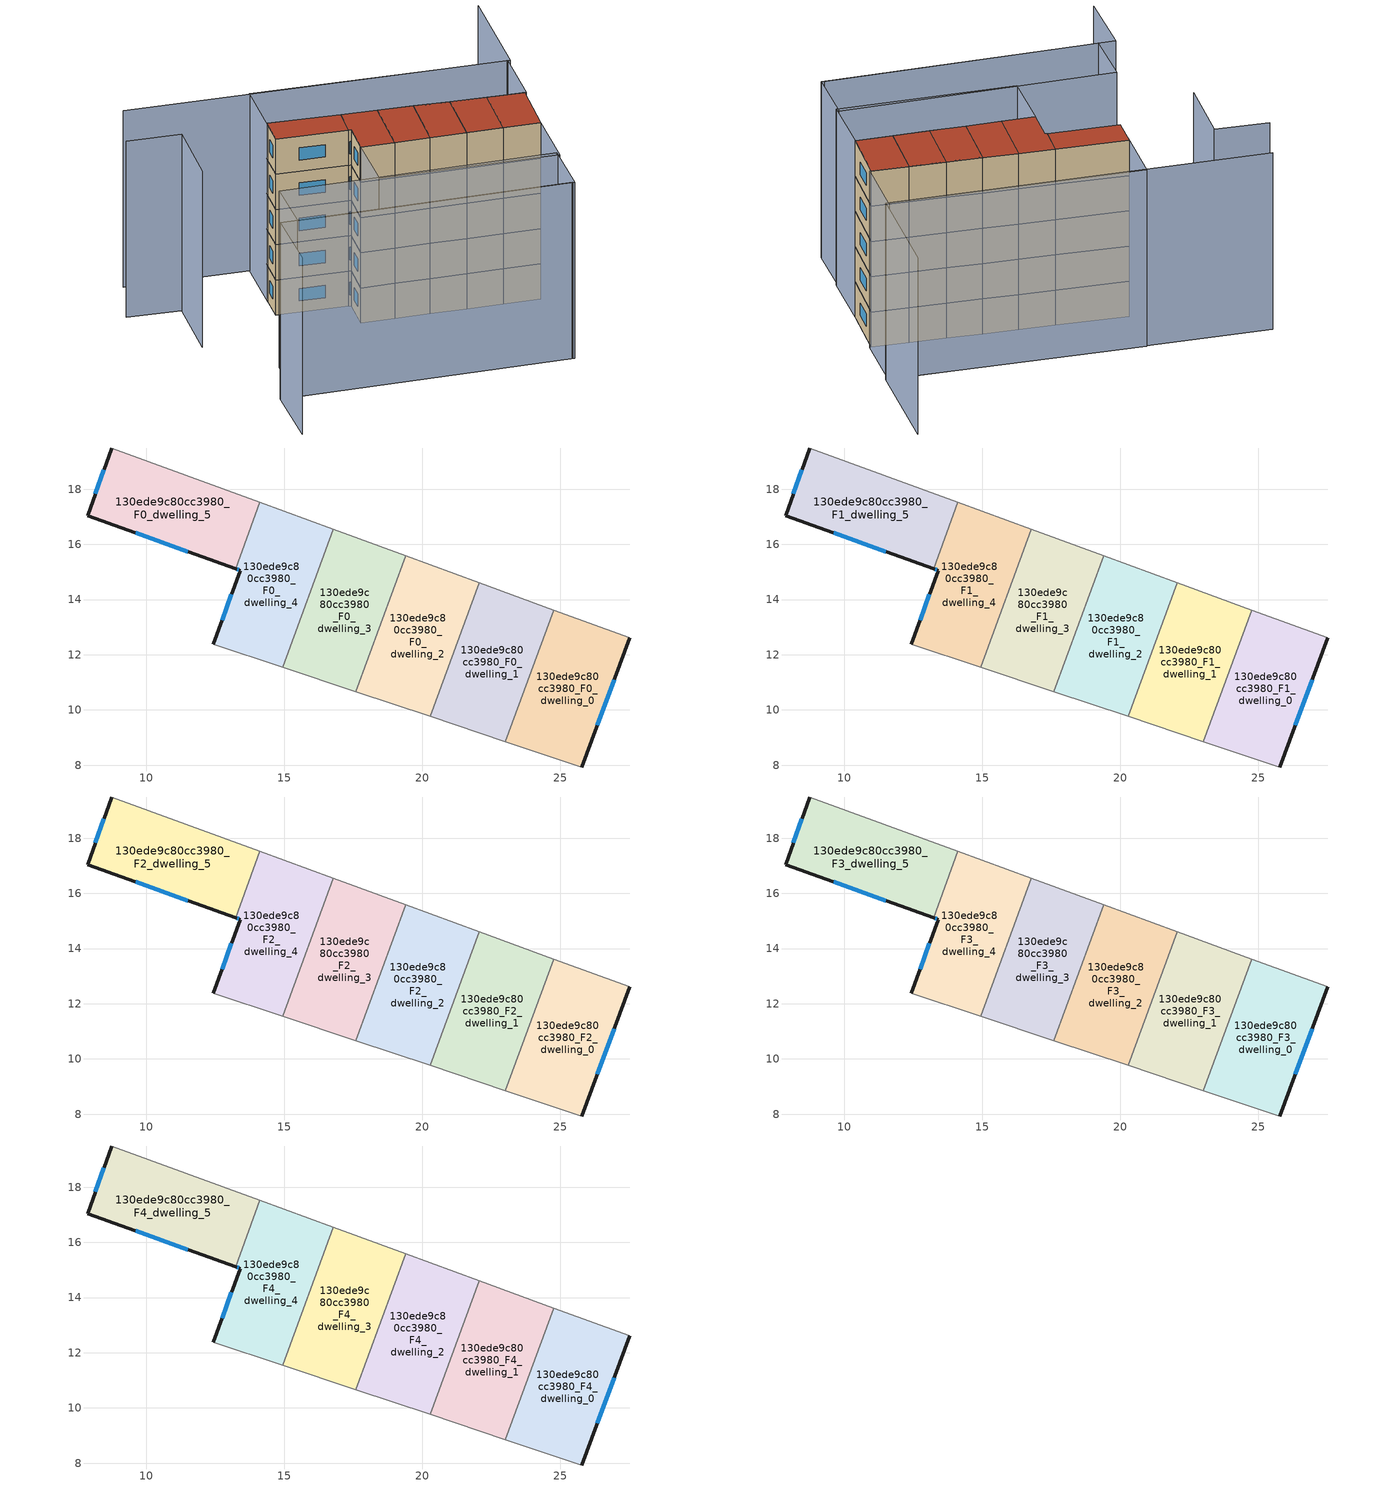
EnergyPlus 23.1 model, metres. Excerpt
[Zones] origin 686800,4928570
130ede9c80cc3980_F0_dwelling_0
 floor ground (EU_floor_Construction): 27.52,12.61 25.79,7.93 23.01,8.86 24.76,13.62 z0
 wall outside (EU_wall_Construction): 25.79,7.93 27.52,12.61 z0:3
 wall adiabatic (EU_wall_Construction): 27.52,12.61 24.76,13.62 / 23.01,8.86 25.79,7.93 z0:3
 wall to 130ede9c80cc3980_F0_dwelling_1 (EU_wall_Construction): 24.76,13.62 23.01,8.86 z0:3
 window (EU_Window_Construction): 26.35,9.45 26.96,11.1 z0.97:2.03
130ede9c80cc3980_F0_dwelling_1
 floor ground (EU_floor_Construction): 24.76,13.62 23.01,8.86 20.28,9.77 22.06,14.61 z0
 wall adiabatic (EU_wall_Construction): 24.76,13.62 22.06,14.61 / 20.28,9.77 23.01,8.86 z0:3
 wall to 130ede9c80cc3980_F0_dwelling_2 (EU_wall_Construction): 22.06,14.61 20.28,9.77 z0:3
130ede9c80cc3980_F0_dwelling_2
 floor ground (EU_floor_Construction): 22.06,14.61 20.28,9.77 17.59,10.66 19.4,15.59 z0
 wall adiabatic (EU_wall_Construction): 22.06,14.61 19.4,15.59 / 17.59,10.66 20.28,9.77 z0:3
 wall to 130ede9c80cc3980_F0_dwelling_3 (EU_wall_Construction): 19.4,15.59 17.59,10.66 z0:3
130ede9c80cc3980_F0_dwelling_3
 floor ground (EU_floor_Construction): 19.4,15.59 17.59,10.66 14.95,11.54 16.78,16.55 z0
 wall adiabatic (EU_wall_Construction): 19.4,15.59 16.78,16.55 / 14.95,11.54 17.59,10.66 z0:3
 wall to 130ede9c80cc3980_F0_dwelling_4 (EU_wall_Construction): 16.78,16.55 14.95,11.54 z0:3
130ede9c80cc3980_F0_dwelling_4
 floor ground (EU_floor_Construction): 16.78,16.55 14.95,11.54 12.43,12.38 13.4,15.05 13.23,15.11 14.11,17.52 z0
 wall outside (EU_wall_Construction): 13.23,15.11 13.4,15.05 12.43,12.38 z0:3
 wall adiabatic (EU_wall_Construction): 16.78,16.55 14.11,17.52 / 12.43,12.38 14.95,11.54 z0:3
 wall to 130ede9c80cc3980_F0_dwelling_5 (EU_wall_Construction): 14.11,17.52 13.23,15.11 z0:3
 window (EU_Window_Construction): 13.08,14.19 12.74,13.25 / 13.29,15.09 13.34,15.07 z0.97:2.03
130ede9c80cc3980_F0_dwelling_5
 floor ground (EU_floor_Construction): 14.11,17.52 13.23,15.11 7.88,17.04 8.74,19.49 z0
 wall outside (EU_wall_Construction): 8.74,19.49 7.88,17.04 13.23,15.11 z0:3
 wall adiabatic (EU_wall_Construction): 14.11,17.52 8.74,19.49 z0:3
 window (EU_Window_Construction): 9.61,16.42 11.5,15.74 / 8.46,18.7 8.16,17.84 z0.97:2.03
130ede9c80cc3980_F1_dwelling_0
 floor to 130ede9c80cc3980_F0_dwelling_0 (EU_floor_Construction): 27.52,12.61 25.79,7.93 23.01,8.86 24.76,13.62 z3
 wall outside (EU_wall_Construction): 25.79,7.93 27.52,12.61 z3:6
 wall adiabatic (EU_wall_Construction): 27.52,12.61 24.76,13.62 / 23.01,8.86 25.79,7.93 z3:6
 wall to 130ede9c80cc3980_F1_dwelling_1 (EU_wall_Construction): 24.76,13.62 23.01,8.86 z3:6
 window (EU_Window_Construction): 26.35,9.45 26.96,11.1 z3.97:5.03
130ede9c80cc3980_F1_dwelling_1
 floor to 130ede9c80cc3980_F0_dwelling_1 (EU_floor_Construction): 24.76,13.62 23.01,8.86 20.28,9.77 22.06,14.61 z3
 wall adiabatic (EU_wall_Construction): 24.76,13.62 22.06,14.61 / 20.28,9.77 23.01,8.86 z3:6
 wall to 130ede9c80cc3980_F1_dwelling_2 (EU_wall_Construction): 22.06,14.61 20.28,9.77 z3:6
130ede9c80cc3980_F1_dwelling_2
 floor to 130ede9c80cc3980_F0_dwelling_2 (EU_floor_Construction): 22.06,14.61 20.28,9.77 17.59,10.66 19.4,15.59 z3
 wall adiabatic (EU_wall_Construction): 22.06,14.61 19.4,15.59 / 17.59,10.66 20.28,9.77 z3:6
 wall to 130ede9c80cc3980_F1_dwelling_3 (EU_wall_Construction): 19.4,15.59 17.59,10.66 z3:6
130ede9c80cc3980_F1_dwelling_3
 floor to 130ede9c80cc3980_F0_dwelling_3 (EU_floor_Construction): 19.4,15.59 17.59,10.66 14.95,11.54 16.78,16.55 z3
 wall adiabatic (EU_wall_Construction): 19.4,15.59 16.78,16.55 / 14.95,11.54 17.59,10.66 z3:6
 wall to 130ede9c80cc3980_F1_dwelling_4 (EU_wall_Construction): 16.78,16.55 14.95,11.54 z3:6
130ede9c80cc3980_F1_dwelling_4
 floor to 130ede9c80cc3980_F0_dwelling_4 (EU_floor_Construction): 16.78,16.55 14.95,11.54 12.43,12.38 13.4,15.05 13.23,15.11 14.11,17.52 z3
 wall outside (EU_wall_Construction): 13.23,15.11 13.4,15.05 12.43,12.38 z3:6
 wall adiabatic (EU_wall_Construction): 16.78,16.55 14.11,17.52 / 12.43,12.38 14.95,11.54 z3:6
 wall to 130ede9c80cc3980_F1_dwelling_5 (EU_wall_Construction): 14.11,17.52 13.23,15.11 z3:6
 window (EU_Window_Construction): 13.08,14.19 12.74,13.25 / 13.29,15.09 13.34,15.07 z3.97:5.03
130ede9c80cc3980_F1_dwelling_5
 floor to 130ede9c80cc3980_F0_dwelling_5 (EU_floor_Construction): 14.11,17.52 13.23,15.11 7.88,17.04 8.74,19.49 z3
 wall outside (EU_wall_Construction): 8.74,19.49 7.88,17.04 13.23,15.11 z3:6
 wall adiabatic (EU_wall_Construction): 14.11,17.52 8.74,19.49 z3:6
 window (EU_Window_Construction): 9.61,16.42 11.5,15.74 / 8.46,18.7 8.16,17.84 z3.97:5.03
130ede9c80cc3980_F2_dwelling_0
 floor to 130ede9c80cc3980_F1_dwelling_0 (EU_floor_Construction): 27.52,12.61 25.79,7.93 23.01,8.86 24.76,13.62 z6
 wall outside (EU_wall_Construction): 25.79,7.93 27.52,12.61 z6:9
 wall adiabatic (EU_wall_Construction): 27.52,12.61 24.76,13.62 / 23.01,8.86 25.79,7.93 z6:9
 wall to 130ede9c80cc3980_F2_dwelling_1 (EU_wall_Construction): 24.76,13.62 23.01,8.86 z6:9
 window (EU_Window_Construction): 26.35,9.45 26.96,11.1 z6.97:8.03
130ede9c80cc3980_F2_dwelling_1
 floor to 130ede9c80cc3980_F1_dwelling_1 (EU_floor_Construction): 24.76,13.62 23.01,8.86 20.28,9.77 22.06,14.61 z6
 wall adiabatic (EU_wall_Construction): 24.76,13.62 22.06,14.61 / 20.28,9.77 23.01,8.86 z6:9
 wall to 130ede9c80cc3980_F2_dwelling_2 (EU_wall_Construction): 22.06,14.61 20.28,9.77 z6:9
130ede9c80cc3980_F2_dwelling_2
 floor to 130ede9c80cc3980_F1_dwelling_2 (EU_floor_Construction): 22.06,14.61 20.28,9.77 17.59,10.66 19.4,15.59 z6
 wall adiabatic (EU_wall_Construction): 22.06,14.61 19.4,15.59 / 17.59,10.66 20.28,9.77 z6:9
 wall to 130ede9c80cc3980_F2_dwelling_3 (EU_wall_Construction): 19.4,15.59 17.59,10.66 z6:9
130ede9c80cc3980_F2_dwelling_3
 floor to 130ede9c80cc3980_F1_dwelling_3 (EU_floor_Construction): 19.4,15.59 17.59,10.66 14.95,11.54 16.78,16.55 z6
 wall adiabatic (EU_wall_Construction): 19.4,15.59 16.78,16.55 / 14.95,11.54 17.59,10.66 z6:9
 wall to 130ede9c80cc3980_F2_dwelling_4 (EU_wall_Construction): 16.78,16.55 14.95,11.54 z6:9
130ede9c80cc3980_F2_dwelling_4
 floor to 130ede9c80cc3980_F1_dwelling_4 (EU_floor_Construction): 16.78,16.55 14.95,11.54 12.43,12.38 13.4,15.05 13.23,15.11 14.11,17.52 z6
 wall outside (EU_wall_Construction): 13.23,15.11 13.4,15.05 12.43,12.38 z6:9
 wall adiabatic (EU_wall_Construction): 16.78,16.55 14.11,17.52 / 12.43,12.38 14.95,11.54 z6:9
 wall to 130ede9c80cc3980_F2_dwelling_5 (EU_wall_Construction): 14.11,17.52 13.23,15.11 z6:9
 window (EU_Window_Construction): 13.08,14.19 12.74,13.25 / 13.29,15.09 13.34,15.07 z6.97:8.03
130ede9c80cc3980_F2_dwelling_5
 floor to 130ede9c80cc3980_F1_dwelling_5 (EU_floor_Construction): 14.11,17.52 13.23,15.11 7.88,17.04 8.74,19.49 z6
 wall outside (EU_wall_Construction): 8.74,19.49 7.88,17.04 13.23,15.11 z6:9
 wall adiabatic (EU_wall_Construction): 14.11,17.52 8.74,19.49 z6:9
 window (EU_Window_Construction): 9.61,16.42 11.5,15.74 / 8.46,18.7 8.16,17.84 z6.97:8.03
130ede9c80cc3980_F3_dwelling_0
 floor to 130ede9c80cc3980_F2_dwelling_0 (EU_floor_Construction): 27.52,12.61 25.79,7.93 23.01,8.86 24.76,13.62 z9
 wall outside (EU_wall_Construction): 25.79,7.93 27.52,12.61 z9:12
 wall adiabatic (EU_wall_Construction): 27.52,12.61 24.76,13.62 / 23.01,8.86 25.79,7.93 z9:12
 wall to 130ede9c80cc3980_F3_dwelling_1 (EU_wall_Construction): 24.76,13.62 23.01,8.86 z9:12
 window (EU_Window_Construction): 26.35,9.45 26.96,11.1 z9.97:11.03
130ede9c80cc3980_F3_dwelling_1
 floor to 130ede9c80cc3980_F2_dwelling_1 (EU_floor_Construction): 24.76,13.62 23.01,8.86 20.28,9.77 22.06,14.61 z9
 wall adiabatic (EU_wall_Construction): 24.76,13.62 22.06,14.61 / 20.28,9.77 23.01,8.86 z9:12
 wall to 130ede9c80cc3980_F3_dwelling_2 (EU_wall_Construction): 22.06,14.61 20.28,9.77 z9:12
130ede9c80cc3980_F3_dwelling_2
 floor to 130ede9c80cc3980_F2_dwelling_2 (EU_floor_Construction): 22.06,14.61 20.28,9.77 17.59,10.66 19.4,15.59 z9
 wall adiabatic (EU_wall_Construction): 22.06,14.61 19.4,15.59 / 17.59,10.66 20.28,9.77 z9:12
 wall to 130ede9c80cc3980_F3_dwelling_3 (EU_wall_Construction): 19.4,15.59 17.59,10.66 z9:12
130ede9c80cc3980_F3_dwelling_3
 floor to 130ede9c80cc3980_F2_dwelling_3 (EU_floor_Construction): 19.4,15.59 17.59,10.66 14.95,11.54 16.78,16.55 z9
 wall adiabatic (EU_wall_Construction): 19.4,15.59 16.78,16.55 / 14.95,11.54 17.59,10.66 z9:12
 wall to 130ede9c80cc3980_F3_dwelling_4 (EU_wall_Construction): 16.78,16.55 14.95,11.54 z9:12
130ede9c80cc3980_F3_dwelling_4
 floor to 130ede9c80cc3980_F2_dwelling_4 (EU_floor_Construction): 16.78,16.55 14.95,11.54 12.43,12.38 13.4,15.05 13.23,15.11 14.11,17.52 z9
 wall outside (EU_wall_Construction): 13.23,15.11 13.4,15.05 12.43,12.38 z9:12
 wall adiabatic (EU_wall_Construction): 16.78,16.55 14.11,17.52 / 12.43,12.38 14.95,11.54 z9:12
 wall to 130ede9c80cc3980_F3_dwelling_5 (EU_wall_Construction): 14.11,17.52 13.23,15.11 z9:12
 window (EU_Window_Construction): 13.08,14.19 12.74,13.25 / 13.29,15.09 13.34,15.07 z9.97:11.03
130ede9c80cc3980_F3_dwelling_5
 floor to 130ede9c80cc3980_F2_dwelling_5 (EU_floor_Construction): 14.11,17.52 13.23,15.11 7.88,17.04 8.74,19.49 z9
 wall outside (EU_wall_Construction): 8.74,19.49 7.88,17.04 13.23,15.11 z9:12
 wall adiabatic (EU_wall_Construction): 14.11,17.52 8.74,19.49 z9:12
 window (EU_Window_Construction): 9.61,16.42 11.5,15.74 / 8.46,18.7 8.16,17.84 z9.97:11.03
130ede9c80cc3980_F4_dwelling_0
 floor to 130ede9c80cc3980_F3_dwelling_0 (EU_floor_Construction): 27.52,12.61 25.79,7.93 23.01,8.86 24.76,13.62 z12
 wall outside (EU_wall_Construction): 25.79,7.93 27.52,12.61 z12:15
 wall adiabatic (EU_wall_Construction): 27.52,12.61 24.76,13.62 / 23.01,8.86 25.79,7.93 z12:15
 wall to 130ede9c80cc3980_F4_dwelling_1 (EU_wall_Construction): 24.76,13.62 23.01,8.86 z12:15
 window (EU_Window_Construction): 26.35,9.45 26.96,11.1 z12.97:14.03
 roof outside (EU_roof_Construction): 25.79,7.93 27.52,12.61 24.76,13.62 23.01,8.86 z15
130ede9c80cc3980_F4_dwelling_1
 floor to 130ede9c80cc3980_F3_dwelling_1 (EU_floor_Construction): 24.76,13.62 23.01,8.86 20.28,9.77 22.06,14.61 z12
 wall adiabatic (EU_wall_Construction): 24.76,13.62 22.06,14.61 / 20.28,9.77 23.01,8.86 z12:15
 wall to 130ede9c80cc3980_F4_dwelling_2 (EU_wall_Construction): 22.06,14.61 20.28,9.77 z12:15
 roof outside (EU_roof_Construction): 23.01,8.86 24.76,13.62 22.06,14.61 20.28,9.77 z15
130ede9c80cc3980_F4_dwelling_2
 floor to 130ede9c80cc3980_F3_dwelling_2 (EU_floor_Construction): 22.06,14.61 20.28,9.77 17.59,10.66 19.4,15.59 z12
 wall adiabatic (EU_wall_Construction): 22.06,14.61 19.4,15.59 / 17.59,10.66 20.28,9.77 z12:15
 wall to 130ede9c80cc3980_F4_dwelling_3 (EU_wall_Construction): 19.4,15.59 17.59,10.66 z12:15
 roof outside (EU_roof_Construction): 20.28,9.77 22.06,14.61 19.4,15.59 17.59,10.66 z15
130ede9c80cc3980_F4_dwelling_3
 floor to 130ede9c80cc3980_F3_dwelling_3 (EU_floor_Construction): 19.4,15.59 17.59,10.66 14.95,11.54 16.78,16.55 z12
 wall adiabatic (EU_wall_Construction): 19.4,15.59 16.78,16.55 / 14.95,11.54 17.59,10.66 z12:15
 wall to 130ede9c80cc3980_F4_dwelling_4 (EU_wall_Construction): 16.78,16.55 14.95,11.54 z12:15
 roof outside (EU_roof_Construction): 17.59,10.66 19.4,15.59 16.78,16.55 14.95,11.54 z15
130ede9c80cc3980_F4_dwelling_4
 floor to 130ede9c80cc3980_F3_dwelling_4 (EU_floor_Construction): 16.78,16.55 14.95,11.54 12.43,12.38 13.4,15.05 13.23,15.11 14.11,17.52 z12
 wall outside (EU_wall_Construction): 13.23,15.11 13.4,15.05 12.43,12.38 z12:15
 wall adiabatic (EU_wall_Construction): 16.78,16.55 14.11,17.52 / 12.43,12.38 14.95,11.54 z12:15
 wall to 130ede9c80cc3980_F4_dwelling_5 (EU_wall_Construction): 14.11,17.52 13.23,15.11 z12:15
 window (EU_Window_Construction): 13.08,14.19 12.74,13.25 / 13.29,15.09 13.34,15.07 z12.97:14.03
 roof outside (EU_roof_Construction): 14.95,11.54 16.78,16.55 14.11,17.52 13.23,15.11 13.4,15.05 12.43,12.38 z15
130ede9c80cc3980_F4_dwelling_5
 floor to 130ede9c80cc3980_F3_dwelling_5 (EU_floor_Construction): 14.11,17.52 13.23,15.11 7.88,17.04 8.74,19.49 z12
 wall outside (EU_wall_Construction): 8.74,19.49 7.88,17.04 13.23,15.11 z12:15
 wall adiabatic (EU_wall_Construction): 14.11,17.52 8.74,19.49 z12:15
 window (EU_Window_Construction): 9.61,16.42 11.5,15.74 / 8.46,18.7 8.16,17.84 z12.97:14.03
 roof outside (EU_roof_Construction): 13.23,15.11 14.11,17.52 8.74,19.49 7.88,17.04 z15
shading: -1.18,0.26 0.61,5.8 / 0.61,5.8 22.4,-1.24 / 32.46,26.01 29.53,17.47 / 29.53,17.47 0.95,27.24 / -1.59,23.12 2.49,21.64 / 2.49,21.64 0.42,15.92 / 10.76,7.49 12.46,12.47 / 12.46,12.47 25.79,7.93 / 25.79,7.93 24.09,2.95 / 24.09,2.95 10.76,7.49 / 22.59,-1.3 1.9,5.35 / 1.9,5.35 3.39,9.99 / 3.39,9.99 24.08,3.33 / 24.08,3.33 22.59,-1.3 / 10.32,24.12 29.34,17.53 / 29.34,17.53 27.62,12.58 / 27.62,12.58 8.6,19.17 / 8.6,19.17 10.32,24.12 z0:15
[Building]
EU S2 Campaign: North Axis=0; Terrain=City; Solar Distribution=FullExterior
[Site:Location]
Bologna: Latitude=44.5; Longitude=11.25; Time Zone=1; Elevation=37
[SizingPeriod:WeatherFileDays]
AnnualSizingPeriod: Begin Month=1; Begin Day of Month=1; End Month=12; End Day of Month=31; Day of Week for Start Day=Monday; Use Weather File Daylight Saving Period=No; Use Weather File Rain and Snow Indicators=No
[MATERIAL]
EU_InternalMass_Material: Roughness=MediumRough; Thickness=0.1; Conductivity=1; Density=1800; Specific Heat=900; Thermal Absorptance=0.9; Solar Absorptance=0.7; Visible Absorptance=0.7
[MATERIAL:NOMASS] Roughness=MediumRough; Thermal Absorptance=0.9; Solar Absorptance=0.7; Visible Absorptance=0.7
Name | Thermal Resistance
EU_wall_NoMass | 0.779417
EU_roof_NoMass | 0.435466
EU_floor_NoMass | 0.588222
[WINDOWMATERIAL:SIMPLEGLAZINGSYSTEM]
EU_Window_SimpleGlazing: UFactor=5.16242; Solar Heat Gain Coefficient=0.85; Visible Transmittance=0.85
[CONSTRUCTION]
EU_wall_Construction: EU_wall_NoMass
EU_roof_Construction: EU_roof_NoMass
EU_floor_Construction: EU_floor_NoMass
EU_InternalMass_Construction: EU_InternalMass_Material
EU_Window_Construction: EU_Window_SimpleGlazing
[ZONE] Type=1; Multiplier=1; Ceiling Height=autocalculate; Floor Area=autocalculate; Part of Total Floor Area=Yes
Name | Volume
130ede9c80cc3980_F0_dwelling_0; 130ede9c80cc3980_F1_dwelling_0; 130ede9c80cc3980_F2_dwelling_0; 130ede9c80cc3980_F3_dwelling_0; 130ede9c80cc3980_F4_dwelling_0 | 44.2031
130ede9c80cc3980_F0_dwelling_1; 130ede9c80cc3980_F1_dwelling_1; 130ede9c80cc3980_F2_dwelling_1; 130ede9c80cc3980_F3_dwelling_1; 130ede9c80cc3980_F4_dwelling_1 | 44.1987
130ede9c80cc3980_F0_dwelling_2; 130ede9c80cc3980_F1_dwelling_2; 130ede9c80cc3980_F2_dwelling_2; 130ede9c80cc3980_F3_dwelling_2; 130ede9c80cc3980_F4_dwelling_2 | 44.2024
130ede9c80cc3980_F0_dwelling_3 | 44.1995
130ede9c80cc3980_F1_dwelling_3; 130ede9c80cc3980_F2_dwelling_3; 130ede9c80cc3980_F3_dwelling_3; 130ede9c80cc3980_F4_dwelling_3 | 44.2002
130ede9c80cc3980_F0_dwelling_4; 130ede9c80cc3980_F1_dwelling_5; 130ede9c80cc3980_F2_dwelling_5; 130ede9c80cc3980_F3_dwelling_5; 130ede9c80cc3980_F4_dwelling_5 | 44.2061
130ede9c80cc3980_F1_dwelling_4; 130ede9c80cc3980_F2_dwelling_4; 130ede9c80cc3980_F3_dwelling_4; 130ede9c80cc3980_F4_dwelling_4; 130ede9c80cc3980_F0_dwelling_5 | 44.2053
[INTERNALMASS] Construction=EU_InternalMass_Construction
Name | Zone or ZoneList | Surface Area
130ede9c80cc3980_F0_dwelling_0_EU_InternalMass | 130ede9c80cc3980_F0_dwelling_0 | 14.7341
130ede9c80cc3980_F0_dwelling_1_EU_InternalMass | 130ede9c80cc3980_F0_dwelling_1 | 14.7329
130ede9c80cc3980_F0_dwelling_2_EU_InternalMass | 130ede9c80cc3980_F0_dwelling_2 | 14.7342
130ede9c80cc3980_F0_dwelling_3_EU_InternalMass | 130ede9c80cc3980_F0_dwelling_3 | 14.7334
130ede9c80cc3980_F0_dwelling_4_EU_InternalMass | 130ede9c80cc3980_F0_dwelling_4 | 14.7349
130ede9c80cc3980_F0_dwelling_5_EU_InternalMass | 130ede9c80cc3980_F0_dwelling_5 | 14.7352
130ede9c80cc3980_F1_dwelling_0_EU_InternalMass | 130ede9c80cc3980_F1_dwelling_0 | 14.7341
130ede9c80cc3980_F1_dwelling_1_EU_InternalMass | 130ede9c80cc3980_F1_dwelling_1 | 14.7329
130ede9c80cc3980_F1_dwelling_2_EU_InternalMass | 130ede9c80cc3980_F1_dwelling_2 | 14.7342
130ede9c80cc3980_F1_dwelling_3_EU_InternalMass | 130ede9c80cc3980_F1_dwelling_3 | 14.7334
130ede9c80cc3980_F1_dwelling_4_EU_InternalMass | 130ede9c80cc3980_F1_dwelling_4 | 14.7349
130ede9c80cc3980_F1_dwelling_5_EU_InternalMass | 130ede9c80cc3980_F1_dwelling_5 | 14.7352
130ede9c80cc3980_F2_dwelling_0_EU_InternalMass | 130ede9c80cc3980_F2_dwelling_0 | 14.7341
130ede9c80cc3980_F2_dwelling_1_EU_InternalMass | 130ede9c80cc3980_F2_dwelling_1 | 14.7329
130ede9c80cc3980_F2_dwelling_2_EU_InternalMass | 130ede9c80cc3980_F2_dwelling_2 | 14.7342
130ede9c80cc3980_F2_dwelling_3_EU_InternalMass | 130ede9c80cc3980_F2_dwelling_3 | 14.7334
130ede9c80cc3980_F2_dwelling_4_EU_InternalMass | 130ede9c80cc3980_F2_dwelling_4 | 14.7349
130ede9c80cc3980_F2_dwelling_5_EU_InternalMass | 130ede9c80cc3980_F2_dwelling_5 | 14.7352
130ede9c80cc3980_F3_dwelling_0_EU_InternalMass | 130ede9c80cc3980_F3_dwelling_0 | 14.7341
130ede9c80cc3980_F3_dwelling_1_EU_InternalMass | 130ede9c80cc3980_F3_dwelling_1 | 14.7329
130ede9c80cc3980_F3_dwelling_2_EU_InternalMass | 130ede9c80cc3980_F3_dwelling_2 | 14.7342
130ede9c80cc3980_F3_dwelling_3_EU_InternalMass | 130ede9c80cc3980_F3_dwelling_3 | 14.7334
130ede9c80cc3980_F3_dwelling_4_EU_InternalMass | 130ede9c80cc3980_F3_dwelling_4 | 14.7349
130ede9c80cc3980_F3_dwelling_5_EU_InternalMass | 130ede9c80cc3980_F3_dwelling_5 | 14.7352
130ede9c80cc3980_F4_dwelling_0_EU_InternalMass | 130ede9c80cc3980_F4_dwelling_0 | 14.7341
130ede9c80cc3980_F4_dwelling_1_EU_InternalMass | 130ede9c80cc3980_F4_dwelling_1 | 14.7329
130ede9c80cc3980_F4_dwelling_2_EU_InternalMass | 130ede9c80cc3980_F4_dwelling_2 | 14.7342
130ede9c80cc3980_F4_dwelling_3_EU_InternalMass | 130ede9c80cc3980_F4_dwelling_3 | 14.7334
130ede9c80cc3980_F4_dwelling_4_EU_InternalMass | 130ede9c80cc3980_F4_dwelling_4 | 14.7349
130ede9c80cc3980_F4_dwelling_5_EU_InternalMass | 130ede9c80cc3980_F4_dwelling_5 | 14.7352
[OTHEREQUIPMENT] Fuel Type=Electricity; Design Level Calculation Method=Watts/Area; Power per Zone Floor Area=1; Fraction Latent=0; Fraction Radiant=0; Fraction Lost=0; Carbon Dioxide Generation Rate=0; EndUse Subcategory=EU_Step8_InternalGains
Name | Zone or ZoneList or Space or SpaceList | Schedule
EU_Step8_InternalGain_130ede9c80cc3980_F0_dwelling_0_f000 | 130ede9c80cc3980_F0_dwelling_0 | EU_Step8_GainSchedule_130ede9c80cc3980_F0_dwelling_0_f000
EU_Step8_InternalGain_130ede9c80cc3980_F0_dwelling_1_f000 | 130ede9c80cc3980_F0_dwelling_1 | EU_Step8_GainSchedule_130ede9c80cc3980_F0_dwelling_1_f000
EU_Step8_InternalGain_130ede9c80cc3980_F0_dwelling_2_f000 | 130ede9c80cc3980_F0_dwelling_2 | EU_Step8_GainSchedule_130ede9c80cc3980_F0_dwelling_2_f000
EU_Step8_InternalGain_130ede9c80cc3980_F0_dwelling_3_f000 | 130ede9c80cc3980_F0_dwelling_3 | EU_Step8_GainSchedule_130ede9c80cc3980_F0_dwelling_3_f000
EU_Step8_InternalGain_130ede9c80cc3980_F0_dwelling_4_f000 | 130ede9c80cc3980_F0_dwelling_4 | EU_Step8_GainSchedule_130ede9c80cc3980_F0_dwelling_4_f000
EU_Step8_InternalGain_130ede9c80cc3980_F0_dwelling_5_f000 | 130ede9c80cc3980_F0_dwelling_5 | EU_Step8_GainSchedule_130ede9c80cc3980_F0_dwelling_5_f000
EU_Step8_InternalGain_130ede9c80cc3980_F1_dwelling_0_f000 | 130ede9c80cc3980_F1_dwelling_0 | EU_Step8_GainSchedule_130ede9c80cc3980_F1_dwelling_0_f000
EU_Step8_InternalGain_130ede9c80cc3980_F1_dwelling_1_f000 | 130ede9c80cc3980_F1_dwelling_1 | EU_Step8_GainSchedule_130ede9c80cc3980_F1_dwelling_1_f000
EU_Step8_InternalGain_130ede9c80cc3980_F1_dwelling_2_f000 | 130ede9c80cc3980_F1_dwelling_2 | EU_Step8_GainSchedule_130ede9c80cc3980_F1_dwelling_2_f000
EU_Step8_InternalGain_130ede9c80cc3980_F1_dwelling_3_f000 | 130ede9c80cc3980_F1_dwelling_3 | EU_Step8_GainSchedule_130ede9c80cc3980_F1_dwelling_3_f000
EU_Step8_InternalGain_130ede9c80cc3980_F1_dwelling_4_f000 | 130ede9c80cc3980_F1_dwelling_4 | EU_Step8_GainSchedule_130ede9c80cc3980_F1_dwelling_4_f000
EU_Step8_InternalGain_130ede9c80cc3980_F1_dwelling_5_f000 | 130ede9c80cc3980_F1_dwelling_5 | EU_Step8_GainSchedule_130ede9c80cc3980_F1_dwelling_5_f000
EU_Step8_InternalGain_130ede9c80cc3980_F2_dwelling_0_f000 | 130ede9c80cc3980_F2_dwelling_0 | EU_Step8_GainSchedule_130ede9c80cc3980_F2_dwelling_0_f000
EU_Step8_InternalGain_130ede9c80cc3980_F2_dwelling_1_f000 | 130ede9c80cc3980_F2_dwelling_1 | EU_Step8_GainSchedule_130ede9c80cc3980_F2_dwelling_1_f000
EU_Step8_InternalGain_130ede9c80cc3980_F2_dwelling_2_f000 | 130ede9c80cc3980_F2_dwelling_2 | EU_Step8_GainSchedule_130ede9c80cc3980_F2_dwelling_2_f000
EU_Step8_InternalGain_130ede9c80cc3980_F2_dwelling_3_f000 | 130ede9c80cc3980_F2_dwelling_3 | EU_Step8_GainSchedule_130ede9c80cc3980_F2_dwelling_3_f000
EU_Step8_InternalGain_130ede9c80cc3980_F2_dwelling_4_f000 | 130ede9c80cc3980_F2_dwelling_4 | EU_Step8_GainSchedule_130ede9c80cc3980_F2_dwelling_4_f000
EU_Step8_InternalGain_130ede9c80cc3980_F2_dwelling_5_f000 | 130ede9c80cc3980_F2_dwelling_5 | EU_Step8_GainSchedule_130ede9c80cc3980_F2_dwelling_5_f000
EU_Step8_InternalGain_130ede9c80cc3980_F3_dwelling_0_f000 | 130ede9c80cc3980_F3_dwelling_0 | EU_Step8_GainSchedule_130ede9c80cc3980_F3_dwelling_0_f000
EU_Step8_InternalGain_130ede9c80cc3980_F3_dwelling_1_f000 | 130ede9c80cc3980_F3_dwelling_1 | EU_Step8_GainSchedule_130ede9c80cc3980_F3_dwelling_1_f000
EU_Step8_InternalGain_130ede9c80cc3980_F3_dwelling_2_f000 | 130ede9c80cc3980_F3_dwelling_2 | EU_Step8_GainSchedule_130ede9c80cc3980_F3_dwelling_2_f000
EU_Step8_InternalGain_130ede9c80cc3980_F3_dwelling_3_f000 | 130ede9c80cc3980_F3_dwelling_3 | EU_Step8_GainSchedule_130ede9c80cc3980_F3_dwelling_3_f000
EU_Step8_InternalGain_130ede9c80cc3980_F3_dwelling_4_f000 | 130ede9c80cc3980_F3_dwelling_4 | EU_Step8_GainSchedule_130ede9c80cc3980_F3_dwelling_4_f000
EU_Step8_InternalGain_130ede9c80cc3980_F3_dwelling_5_f000 | 130ede9c80cc3980_F3_dwelling_5 | EU_Step8_GainSchedule_130ede9c80cc3980_F3_dwelling_5_f000
EU_Step8_InternalGain_130ede9c80cc3980_F4_dwelling_0_f000 | 130ede9c80cc3980_F4_dwelling_0 | EU_Step8_GainSchedule_130ede9c80cc3980_F4_dwelling_0_f000
EU_Step8_InternalGain_130ede9c80cc3980_F4_dwelling_1_f000 | 130ede9c80cc3980_F4_dwelling_1 | EU_Step8_GainSchedule_130ede9c80cc3980_F4_dwelling_1_f000
EU_Step8_InternalGain_130ede9c80cc3980_F4_dwelling_2_f000 | 130ede9c80cc3980_F4_dwelling_2 | EU_Step8_GainSchedule_130ede9c80cc3980_F4_dwelling_2_f000
EU_Step8_InternalGain_130ede9c80cc3980_F4_dwelling_3_f000 | 130ede9c80cc3980_F4_dwelling_3 | EU_Step8_GainSchedule_130ede9c80cc3980_F4_dwelling_3_f000
EU_Step8_InternalGain_130ede9c80cc3980_F4_dwelling_4_f000 | 130ede9c80cc3980_F4_dwelling_4 | EU_Step8_GainSchedule_130ede9c80cc3980_F4_dwelling_4_f000
EU_Step8_InternalGain_130ede9c80cc3980_F4_dwelling_5_f000 | 130ede9c80cc3980_F4_dwelling_5 | EU_Step8_GainSchedule_130ede9c80cc3980_F4_dwelling_5_f000
[ZONEVENTILATION:DESIGNFLOWRATE] Schedule=EU_AlwaysOn; Design Flow Rate Calculation Method=AirChanges/Hour; Air Changes per Hour=0.712058; Ventilation Type=Natural; Fan Pressure Rise=0; Fan Total Efficiency=1; Constant Term Coefficient=1; Temperature Term Coefficient=0; Velocity Term Coefficient=0; Velocity Squared Term Coefficient=0; Minimum Indoor Temperature=-100; Maximum Indoor Temperature=100; Delta Temperature=-100; Minimum Outdoor Temperature=-100; Maximum Outdoor Temperature=100; Maximum Wind Speed=40
Name | Zone or ZoneList or Space or SpaceList
EU_ConstantAir_130ede9c80cc3980_F0_dwelling_0 | 130ede9c80cc3980_F0_dwelling_0
EU_ConstantAir_130ede9c80cc3980_F0_dwelling_1 | 130ede9c80cc3980_F0_dwelling_1
EU_ConstantAir_130ede9c80cc3980_F0_dwelling_2 | 130ede9c80cc3980_F0_dwelling_2
EU_ConstantAir_130ede9c80cc3980_F0_dwelling_3 | 130ede9c80cc3980_F0_dwelling_3
EU_ConstantAir_130ede9c80cc3980_F0_dwelling_4 | 130ede9c80cc3980_F0_dwelling_4
EU_ConstantAir_130ede9c80cc3980_F0_dwelling_5 | 130ede9c80cc3980_F0_dwelling_5
EU_ConstantAir_130ede9c80cc3980_F1_dwelling_0 | 130ede9c80cc3980_F1_dwelling_0
EU_ConstantAir_130ede9c80cc3980_F1_dwelling_1 | 130ede9c80cc3980_F1_dwelling_1
EU_ConstantAir_130ede9c80cc3980_F1_dwelling_2 | 130ede9c80cc3980_F1_dwelling_2
EU_ConstantAir_130ede9c80cc3980_F1_dwelling_3 | 130ede9c80cc3980_F1_dwelling_3
EU_ConstantAir_130ede9c80cc3980_F1_dwelling_4 | 130ede9c80cc3980_F1_dwelling_4
EU_ConstantAir_130ede9c80cc3980_F1_dwelling_5 | 130ede9c80cc3980_F1_dwelling_5
EU_ConstantAir_130ede9c80cc3980_F2_dwelling_0 | 130ede9c80cc3980_F2_dwelling_0
EU_ConstantAir_130ede9c80cc3980_F2_dwelling_1 | 130ede9c80cc3980_F2_dwelling_1
EU_ConstantAir_130ede9c80cc3980_F2_dwelling_2 | 130ede9c80cc3980_F2_dwelling_2
EU_ConstantAir_130ede9c80cc3980_F2_dwelling_3 | 130ede9c80cc3980_F2_dwelling_3
EU_ConstantAir_130ede9c80cc3980_F2_dwelling_4 | 130ede9c80cc3980_F2_dwelling_4
EU_ConstantAir_130ede9c80cc3980_F2_dwelling_5 | 130ede9c80cc3980_F2_dwelling_5
EU_ConstantAir_130ede9c80cc3980_F3_dwelling_0 | 130ede9c80cc3980_F3_dwelling_0
EU_ConstantAir_130ede9c80cc3980_F3_dwelling_1 | 130ede9c80cc3980_F3_dwelling_1
EU_ConstantAir_130ede9c80cc3980_F3_dwelling_2 | 130ede9c80cc3980_F3_dwelling_2
EU_ConstantAir_130ede9c80cc3980_F3_dwelling_3 | 130ede9c80cc3980_F3_dwelling_3
EU_ConstantAir_130ede9c80cc3980_F3_dwelling_4 | 130ede9c80cc3980_F3_dwelling_4
EU_ConstantAir_130ede9c80cc3980_F3_dwelling_5 | 130ede9c80cc3980_F3_dwelling_5
EU_ConstantAir_130ede9c80cc3980_F4_dwelling_0 | 130ede9c80cc3980_F4_dwelling_0
EU_ConstantAir_130ede9c80cc3980_F4_dwelling_1 | 130ede9c80cc3980_F4_dwelling_1
EU_ConstantAir_130ede9c80cc3980_F4_dwelling_2 | 130ede9c80cc3980_F4_dwelling_2
EU_ConstantAir_130ede9c80cc3980_F4_dwelling_3 | 130ede9c80cc3980_F4_dwelling_3
EU_ConstantAir_130ede9c80cc3980_F4_dwelling_4 | 130ede9c80cc3980_F4_dwelling_4
EU_ConstantAir_130ede9c80cc3980_F4_dwelling_5 | 130ede9c80cc3980_F4_dwelling_5
[HVACTEMPLATE:THERMOSTAT] Constant Heating Setpoint=20; Constant Cooling Setpoint=50
EU_HeatOnly_130ede9c80cc3980_F0_dwelling_0; EU_HeatOnly_130ede9c80cc3980_F0_dwelling_1; EU_HeatOnly_130ede9c80cc3980_F0_dwelling_2; EU_HeatOnly_130ede9c80cc3980_F0_dwelling_3; EU_HeatOnly_130ede9c80cc3980_F0_dwelling_4; EU_HeatOnly_130ede9c80cc3980_F0_dwelling_5; EU_HeatOnly_130ede9c80cc3980_F1_dwelling_0; EU_HeatOnly_130ede9c80cc3980_F1_dwelling_1; EU_HeatOnly_130ede9c80cc3980_F1_dwelling_2; EU_HeatOnly_130ede9c80cc3980_F1_dwelling_3; EU_HeatOnly_130ede9c80cc3980_F1_dwelling_4; EU_HeatOnly_130ede9c80cc3980_F1_dwelling_5; EU_HeatOnly_130ede9c80cc3980_F2_dwelling_0; EU_HeatOnly_130ede9c80cc3980_F2_dwelling_1; EU_HeatOnly_130ede9c80cc3980_F2_dwelling_2; EU_HeatOnly_130ede9c80cc3980_F2_dwelling_3; EU_HeatOnly_130ede9c80cc3980_F2_dwelling_4; EU_HeatOnly_130ede9c80cc3980_F2_dwelling_5; EU_HeatOnly_130ede9c80cc3980_F3_dwelling_0; EU_HeatOnly_130ede9c80cc3980_F3_dwelling_1; EU_HeatOnly_130ede9c80cc3980_F3_dwelling_2; EU_HeatOnly_130ede9c80cc3980_F3_dwelling_3; EU_HeatOnly_130ede9c80cc3980_F3_dwelling_4; EU_HeatOnly_130ede9c80cc3980_F3_dwelling_5; EU_HeatOnly_130ede9c80cc3980_F4_dwelling_0; EU_HeatOnly_130ede9c80cc3980_F4_dwelling_1; EU_HeatOnly_130ede9c80cc3980_F4_dwelling_2; EU_HeatOnly_130ede9c80cc3980_F4_dwelling_3; EU_HeatOnly_130ede9c80cc3980_F4_dwelling_4; EU_HeatOnly_130ede9c80cc3980_F4_dwelling_5
[HVACTEMPLATE:ZONE:IDEALLOADSAIRSYSTEM] System Availability Schedule=EU_AlwaysOn; Maximum Heating Supply Air Temperature=50; Minimum Cooling Supply Air Temperature=13; Maximum Heating Supply Air Humidity Ratio=0.0156; Minimum Cooling Supply Air Humidity Ratio=0.0077; Heating Limit=NoLimit; Cooling Limit=NoLimit; Heating Availability Schedule=EU_AlwaysOn; Cooling Availability Schedule=EU_CoolingOff; Dehumidification Control Type=ConstantSensibleHeatRatio; Cooling Sensible Heat Ratio=0.7; Dehumidification Setpoint=60; Humidification Control Type=None; Humidification Setpoint=30; Outdoor Air Method=None; Outdoor Air Flow Rate per Person=0.00944; Outdoor Air Flow Rate per Zone Floor Area=0; Outdoor Air Flow Rate per Zone=0; Demand Controlled Ventilation Type=None; Outdoor Air Economizer Type=NoEconomizer; Heat Recovery Type=None; Sensible Heat Recovery Effectiveness=0.7; Latent Heat Recovery Effectiveness=0.65
Name | Template Thermostat
130ede9c80cc3980_F0_dwelling_0 | EU_HeatOnly_130ede9c80cc3980_F0_dwelling_0
130ede9c80cc3980_F0_dwelling_1 | EU_HeatOnly_130ede9c80cc3980_F0_dwelling_1
130ede9c80cc3980_F0_dwelling_2 | EU_HeatOnly_130ede9c80cc3980_F0_dwelling_2
130ede9c80cc3980_F0_dwelling_3 | EU_HeatOnly_130ede9c80cc3980_F0_dwelling_3
130ede9c80cc3980_F0_dwelling_4 | EU_HeatOnly_130ede9c80cc3980_F0_dwelling_4
130ede9c80cc3980_F0_dwelling_5 | EU_HeatOnly_130ede9c80cc3980_F0_dwelling_5
130ede9c80cc3980_F1_dwelling_0 | EU_HeatOnly_130ede9c80cc3980_F1_dwelling_0
130ede9c80cc3980_F1_dwelling_1 | EU_HeatOnly_130ede9c80cc3980_F1_dwelling_1
130ede9c80cc3980_F1_dwelling_2 | EU_HeatOnly_130ede9c80cc3980_F1_dwelling_2
130ede9c80cc3980_F1_dwelling_3 | EU_HeatOnly_130ede9c80cc3980_F1_dwelling_3
130ede9c80cc3980_F1_dwelling_4 | EU_HeatOnly_130ede9c80cc3980_F1_dwelling_4
130ede9c80cc3980_F1_dwelling_5 | EU_HeatOnly_130ede9c80cc3980_F1_dwelling_5
130ede9c80cc3980_F2_dwelling_0 | EU_HeatOnly_130ede9c80cc3980_F2_dwelling_0
130ede9c80cc3980_F2_dwelling_1 | EU_HeatOnly_130ede9c80cc3980_F2_dwelling_1
130ede9c80cc3980_F2_dwelling_2 | EU_HeatOnly_130ede9c80cc3980_F2_dwelling_2
130ede9c80cc3980_F2_dwelling_3 | EU_HeatOnly_130ede9c80cc3980_F2_dwelling_3
130ede9c80cc3980_F2_dwelling_4 | EU_HeatOnly_130ede9c80cc3980_F2_dwelling_4
130ede9c80cc3980_F2_dwelling_5 | EU_HeatOnly_130ede9c80cc3980_F2_dwelling_5
130ede9c80cc3980_F3_dwelling_0 | EU_HeatOnly_130ede9c80cc3980_F3_dwelling_0
130ede9c80cc3980_F3_dwelling_1 | EU_HeatOnly_130ede9c80cc3980_F3_dwelling_1
130ede9c80cc3980_F3_dwelling_2 | EU_HeatOnly_130ede9c80cc3980_F3_dwelling_2
130ede9c80cc3980_F3_dwelling_3 | EU_HeatOnly_130ede9c80cc3980_F3_dwelling_3
130ede9c80cc3980_F3_dwelling_4 | EU_HeatOnly_130ede9c80cc3980_F3_dwelling_4
130ede9c80cc3980_F3_dwelling_5 | EU_HeatOnly_130ede9c80cc3980_F3_dwelling_5
130ede9c80cc3980_F4_dwelling_0 | EU_HeatOnly_130ede9c80cc3980_F4_dwelling_0
130ede9c80cc3980_F4_dwelling_1 | EU_HeatOnly_130ede9c80cc3980_F4_dwelling_1
130ede9c80cc3980_F4_dwelling_2 | EU_HeatOnly_130ede9c80cc3980_F4_dwelling_2
130ede9c80cc3980_F4_dwelling_3 | EU_HeatOnly_130ede9c80cc3980_F4_dwelling_3
130ede9c80cc3980_F4_dwelling_4 | EU_HeatOnly_130ede9c80cc3980_F4_dwelling_4
130ede9c80cc3980_F4_dwelling_5 | EU_HeatOnly_130ede9c80cc3980_F4_dwelling_5
[SIZING:ZONE] Zone Cooling Design Supply Air Temperature Input Method=SupplyAirTemperature; Zone Cooling Design Supply Air Temperature=13; Zone Heating Design Supply Air Temperature Input Method=SupplyAirTemperature; Zone Heating Design Supply Air Temperature=50; Zone Cooling Design Supply Air Humidity Ratio=0.008; Zone Heating Design Supply Air Humidity Ratio=0.008; Cooling Design Air Flow Method=DesignDay; Cooling Design Air Flow Rate=0; Cooling Minimum Air Flow per Zone Floor Area=0.000762; Cooling Minimum Air Flow=0; Cooling Minimum Air Flow Fraction=0.2; Heating Design Air Flow Method=DesignDay; Heating Design Air Flow Rate=0; Heating Maximum Air Flow per Zone Floor Area=0.002032; Heating Maximum Air Flow=0.141576; Heating Maximum Air Flow Fraction=0.3; Account for Dedicated Outdoor Air System=No; Dedicated Outdoor Air System Control Strategy=NeutralSupplyAir; Dedicated Outdoor Air Low Setpoint Temperature for Design=autosize; Dedicated Outdoor Air High Setpoint Temperature for Design=autosize; Zone Load Sizing Method=Sensible Load Only No Latent Load; Zone Latent Cooling Design Supply Air Humidity Ratio Input Method=HumidityRatioDifference; Zone Cooling Design Supply Air Humidity Ratio Difference=0.005; Zone Latent Heating Design Supply Air Humidity Ratio Input Method=HumidityRatioDifference; Zone Humidification Design Supply Air Humidity Ratio Difference=0.005
130ede9c80cc3980_F0_dwelling_0; 130ede9c80cc3980_F0_dwelling_1; 130ede9c80cc3980_F0_dwelling_2; 130ede9c80cc3980_F0_dwelling_3; 130ede9c80cc3980_F0_dwelling_4; 130ede9c80cc3980_F0_dwelling_5; 130ede9c80cc3980_F1_dwelling_0; 130ede9c80cc3980_F1_dwelling_1; 130ede9c80cc3980_F1_dwelling_2; 130ede9c80cc3980_F1_dwelling_3; 130ede9c80cc3980_F1_dwelling_4; 130ede9c80cc3980_F1_dwelling_5; 130ede9c80cc3980_F2_dwelling_0; 130ede9c80cc3980_F2_dwelling_1; 130ede9c80cc3980_F2_dwelling_2; 130ede9c80cc3980_F2_dwelling_3; 130ede9c80cc3980_F2_dwelling_4; 130ede9c80cc3980_F2_dwelling_5; 130ede9c80cc3980_F3_dwelling_0; 130ede9c80cc3980_F3_dwelling_1; 130ede9c80cc3980_F3_dwelling_2; 130ede9c80cc3980_F3_dwelling_3; 130ede9c80cc3980_F3_dwelling_4; 130ede9c80cc3980_F3_dwelling_5; 130ede9c80cc3980_F4_dwelling_0; 130ede9c80cc3980_F4_dwelling_1; 130ede9c80cc3980_F4_dwelling_2; 130ede9c80cc3980_F4_dwelling_3; 130ede9c80cc3980_F4_dwelling_4; 130ede9c80cc3980_F4_dwelling_5
[SCHEDULE:CONSTANT]
Name | Hourly Value
EU_AlwaysOn | 1
EU_CoolingOff | 0
[SCHEDULE:FILE] Column Number=1; Rows to Skip at Top=0; Number of Hours of Data=8760; Column Separator=Comma; Interpolate to Timestep=No; Minutes per Item=60; Adjust Schedule for Daylight Savings=Yes
Name | File
EU_Step8_GainSchedule_130ede9c80cc3980_F0_dwelling_0_f000 | ../../schedules/130ede9c80cc3980/130ede9c80cc3980_F0_dwelling_0_f000_gain.csv
EU_Step8_GainSchedule_130ede9c80cc3980_F0_dwelling_1_f000 | ../../schedules/130ede9c80cc3980/130ede9c80cc3980_F0_dwelling_1_f000_gain.csv
EU_Step8_GainSchedule_130ede9c80cc3980_F0_dwelling_2_f000 | ../../schedules/130ede9c80cc3980/130ede9c80cc3980_F0_dwelling_2_f000_gain.csv
EU_Step8_GainSchedule_130ede9c80cc3980_F0_dwelling_3_f000 | ../../schedules/130ede9c80cc3980/130ede9c80cc3980_F0_dwelling_3_f000_gain.csv
EU_Step8_GainSchedule_130ede9c80cc3980_F0_dwelling_4_f000 | ../../schedules/130ede9c80cc3980/130ede9c80cc3980_F0_dwelling_4_f000_gain.csv
EU_Step8_GainSchedule_130ede9c80cc3980_F0_dwelling_5_f000 | ../../schedules/130ede9c80cc3980/130ede9c80cc3980_F0_dwelling_5_f000_gain.csv
EU_Step8_GainSchedule_130ede9c80cc3980_F1_dwelling_0_f000 | ../../schedules/130ede9c80cc3980/130ede9c80cc3980_F1_dwelling_0_f000_gain.csv
EU_Step8_GainSchedule_130ede9c80cc3980_F1_dwelling_1_f000 | ../../schedules/130ede9c80cc3980/130ede9c80cc3980_F1_dwelling_1_f000_gain.csv
EU_Step8_GainSchedule_130ede9c80cc3980_F1_dwelling_2_f000 | ../../schedules/130ede9c80cc3980/130ede9c80cc3980_F1_dwelling_2_f000_gain.csv
EU_Step8_GainSchedule_130ede9c80cc3980_F1_dwelling_3_f000 | ../../schedules/130ede9c80cc3980/130ede9c80cc3980_F1_dwelling_3_f000_gain.csv
EU_Step8_GainSchedule_130ede9c80cc3980_F1_dwelling_4_f000 | ../../schedules/130ede9c80cc3980/130ede9c80cc3980_F1_dwelling_4_f000_gain.csv
EU_Step8_GainSchedule_130ede9c80cc3980_F1_dwelling_5_f000 | ../../schedules/130ede9c80cc3980/130ede9c80cc3980_F1_dwelling_5_f000_gain.csv
EU_Step8_GainSchedule_130ede9c80cc3980_F2_dwelling_0_f000 | ../../schedules/130ede9c80cc3980/130ede9c80cc3980_F2_dwelling_0_f000_gain.csv
EU_Step8_GainSchedule_130ede9c80cc3980_F2_dwelling_1_f000 | ../../schedules/130ede9c80cc3980/130ede9c80cc3980_F2_dwelling_1_f000_gain.csv
EU_Step8_GainSchedule_130ede9c80cc3980_F2_dwelling_2_f000 | ../../schedules/130ede9c80cc3980/130ede9c80cc3980_F2_dwelling_2_f000_gain.csv
EU_Step8_GainSchedule_130ede9c80cc3980_F2_dwelling_3_f000 | ../../schedules/130ede9c80cc3980/130ede9c80cc3980_F2_dwelling_3_f000_gain.csv
EU_Step8_GainSchedule_130ede9c80cc3980_F2_dwelling_4_f000 | ../../schedules/130ede9c80cc3980/130ede9c80cc3980_F2_dwelling_4_f000_gain.csv
EU_Step8_GainSchedule_130ede9c80cc3980_F2_dwelling_5_f000 | ../../schedules/130ede9c80cc3980/130ede9c80cc3980_F2_dwelling_5_f000_gain.csv
EU_Step8_GainSchedule_130ede9c80cc3980_F3_dwelling_0_f000 | ../../schedules/130ede9c80cc3980/130ede9c80cc3980_F3_dwelling_0_f000_gain.csv
EU_Step8_GainSchedule_130ede9c80cc3980_F3_dwelling_1_f000 | ../../schedules/130ede9c80cc3980/130ede9c80cc3980_F3_dwelling_1_f000_gain.csv
EU_Step8_GainSchedule_130ede9c80cc3980_F3_dwelling_2_f000 | ../../schedules/130ede9c80cc3980/130ede9c80cc3980_F3_dwelling_2_f000_gain.csv
EU_Step8_GainSchedule_130ede9c80cc3980_F3_dwelling_3_f000 | ../../schedules/130ede9c80cc3980/130ede9c80cc3980_F3_dwelling_3_f000_gain.csv
EU_Step8_GainSchedule_130ede9c80cc3980_F3_dwelling_4_f000 | ../../schedules/130ede9c80cc3980/130ede9c80cc3980_F3_dwelling_4_f000_gain.csv
EU_Step8_GainSchedule_130ede9c80cc3980_F3_dwelling_5_f000 | ../../schedules/130ede9c80cc3980/130ede9c80cc3980_F3_dwelling_5_f000_gain.csv
EU_Step8_GainSchedule_130ede9c80cc3980_F4_dwelling_0_f000 | ../../schedules/130ede9c80cc3980/130ede9c80cc3980_F4_dwelling_0_f000_gain.csv
EU_Step8_GainSchedule_130ede9c80cc3980_F4_dwelling_1_f000 | ../../schedules/130ede9c80cc3980/130ede9c80cc3980_F4_dwelling_1_f000_gain.csv
EU_Step8_GainSchedule_130ede9c80cc3980_F4_dwelling_2_f000 | ../../schedules/130ede9c80cc3980/130ede9c80cc3980_F4_dwelling_2_f000_gain.csv
EU_Step8_GainSchedule_130ede9c80cc3980_F4_dwelling_3_f000 | ../../schedules/130ede9c80cc3980/130ede9c80cc3980_F4_dwelling_3_f000_gain.csv
EU_Step8_GainSchedule_130ede9c80cc3980_F4_dwelling_4_f000 | ../../schedules/130ede9c80cc3980/130ede9c80cc3980_F4_dwelling_4_f000_gain.csv
EU_Step8_GainSchedule_130ede9c80cc3980_F4_dwelling_5_f000 | ../../schedules/130ede9c80cc3980/130ede9c80cc3980_F4_dwelling_5_f000_gain.csv
